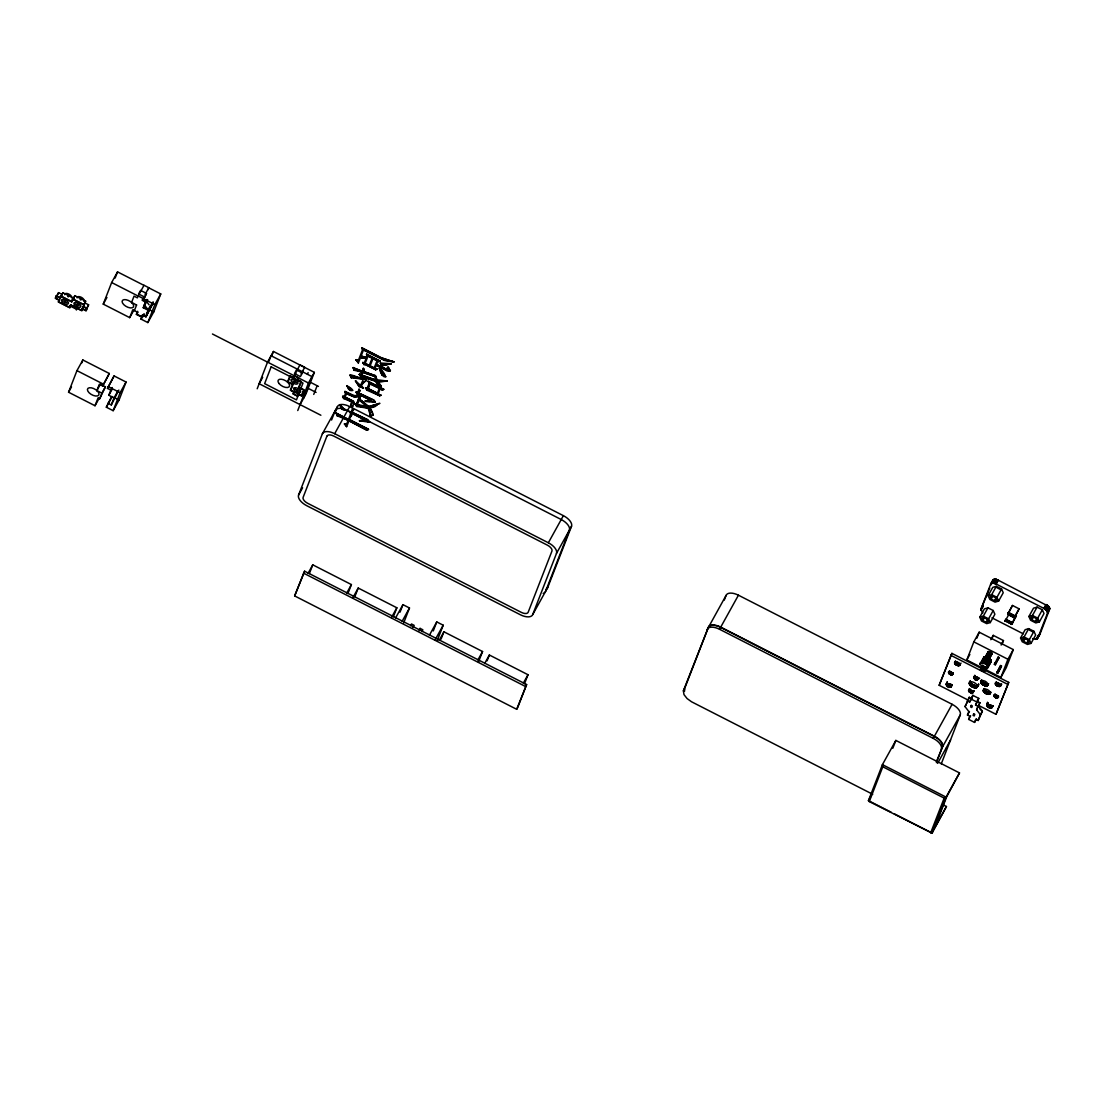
<?xml version="1.0" encoding="UTF-8"?>
<svg xmlns="http://www.w3.org/2000/svg" width="1105" height="1105" viewBox="0 0 1105 1105"><rect width="100%" height="100%" fill="white"/><g stroke="black" fill="none" stroke-linecap="round" stroke-linejoin="round"><path stroke-width="1.5" d="M946.529 748.513L946.529 747.684M946.06 684.106C958.353 681.329 945.245 694.396 947.178 681.896M968.712 691.15C968.035 688.539 972.386 690.114 972.925 691.592C971.226 698.802 968.519 683.346 969.375 691.937M969.223 683.235C970.867 679.824 976.682 683.194 977.538 686.025C976.337 690.805 965.936 684.727 970.383 680.777M978.478 685.141C975.715 687.158 970.908 684.327 970.301 681.191M986.876 704.576C1000.066 704.672 984.845 713.443 987.428 702.227M990.757 654.519L991.959 653.525L986.213 664.202C993.077 677.185 969.265 657.613 986.213 664.202M990.992 584.959L993.229 579.697L997.304 579.711L1048.479 606.3L1049.653 609.256L1039.86 634.45L1038.203 635.444M1005.288 620.941L1005.868 620.347L1005.647 621.328L1006.006 620.651L1011.904 623.275L1016.42 615.651L1011.766 624.311L1012.415 622.875L1005.854 619.463L1012.456 622.819L1011.931 624.159L1012.415 622.875L1005.826 619.546L1005.288 620.941L1011.821 624.284L1012.346 622.971L1005.826 619.546L1012.387 622.93L1011.876 624.228L1005.343 620.789L1005.854 619.463L1005.288 620.941L1005.799 619.629L1012.387 622.93M1012.484 605.457L1008.478 612.709L1015.108 615.982L1014.045 617.446L1007.94 614.173L1012.484 605.457L1019.086 608.814L1014.528 617.391L1019.086 608.814M684.34 690.017L684.492 688.912M992.014 653.925L986.351 664.312M376.916 405.176L369.719 407.883A25.65 12.818 29 0 1 372.703 413.339C371.515 420.287 369.084 411.378 368.186 408.242L356.694 406.474L354.954 403.988L356.749 403.85L359.318 397.22L360.216 398.394L359.318 397.22M369.885 415.618L369.954 411.723L368.338 407.98L359.249 406.184M351.956 402.994L350.865 401.447L344 398.656C339.677 395.245 347.053 396.764 342.661 396.46M353.918 403.187L353.117 401.322L345.092 397.165L346.514 393.629L354.498 396.805L361.252 396.156L353.669 395.452L345.009 391.419L345.52 393.449M936.432 762.63L942.399 747.091A11.506 5.746 29 0 0 934.264 736.469L720.584 627.378A11.506 5.76 29 0 0 708.264 627.557L683.387 690.818L683.995 694.631L687.089 698.553L691.55 701.786L872.729 794.288M993.423 579.559L990.674 584.103L980.853 609.408L982.828 612.957M978.229 702.131L977.4 700.183M990.633 662.24L991.157 660.445L988.975 658.069M1005.84 621.341L1006.006 620.651C1017.498 627.654 1007.967 619.352 1005.702 621.341L1006.006 620.651L1011.379 623.413L1006.061 620.72M388.408 367.178L390.3 370.893L387.841 366.888L386.363 369.111L376.556 364.498L386.225 369.374L387.399 368.711M991.254 661.508L987.746 667.807M1032.636 638.593L1035.73 639.339L1037.623 638.524L1047.512 613.123L1046.836 610.747L1044.087 608.51L995.964 583.937L993.022 583.095L990.909 583.73M1005.398 621.217L1005.771 619.739L1012.291 623.027L1011.821 624.284L1011.987 623.234L1005.799 620.112L1005.398 621.217L1005.771 619.836L1012.235 623.068L1011.766 624.311L1012.111 623.165L1005.771 619.836L1005.301 621.079L1005.771 619.739L1005.288 621.01L1005.785 620.029L1012.111 623.165L1011.614 624.353L1012.111 623.165L1005.771 619.96L1005.329 621.134L1005.799 620.112M708.333 627.529L726.096 595.374A11.506 5.76 29 0 1 738.43 595.208L952.109 704.299A11.506 5.746 29 0 1 960.245 714.921L941.267 763.873M1014.597 617.308L1007.995 613.952L1014.57 617.35L1014.998 616.134L1008.437 612.916L1014.224 616.549C1017.691 617.115 998.92 607.902 1015.053 616.065L1014.57 617.35L1007.94 614.173L1014.404 617.488L1014.929 616.203L1008.451 612.805L1014.998 616.134L1014.528 617.391L1007.94 614.104M1013.782 617.239L1014.072 616.576L1013.782 617.239L1014.072 616.576L1008.685 613.841L1014.155 616.562L1013.934 617.377L1014.459 616.48L1008.534 613.551L1008.188 614.463L1008.437 613.137L1014.735 616.341L1014.307 617.515L1007.981 614.297L1008.506 612.626M1047.512 613.123L1049.75 608.675M1014.362 617.502L1014.832 616.272L1014.307 617.515L1007.953 614.242L1014.266 617.515L1014.68 616.383L1008.451 613.234L1014.735 616.341L1014.266 617.515L1008.022 614.339L1014.362 617.502L1014.832 616.272L1008.423 613.026L1014.832 616.272L1014.459 617.46L1007.967 614.021L1014.57 617.35M1014.459 616.48L1014.1 617.474L1014.597 616.41L1008.506 613.482M1014.528 616.452L1014.155 617.502L1014.528 616.452L1014.21 617.502L1007.981 614.297M59.435 300.118L55.803 298.267L56.59 296.223L58.579 292.645L62.212 294.496L60.223 298.088L56.59 296.223M58.579 292.645L55.803 298.267M60.913 296.306L71.77 301.858L73.759 298.267L62.902 292.728L60.913 296.306L58.745 301.886L69.546 307.397L70.872 305.021M62.212 294.496L62.902 292.728M64.601 302.687L65.471 300.45M77.005 305.892L77.723 304.041M76.369 310.022L76.632 309.331L69.518 305.698M71.77 301.858L74.836 295.657L85.638 301.168L81.48 310.339L70.596 304.773L69.546 307.397M84.546 303.958L85.638 301.168M82.171 308.571L85.817 310.422L88.593 304.8L84.947 302.95L83.621 305.325M88.593 304.8L85.817 310.422M68.565 392.234L76.949 370.631L82.861 359.981L109.312 373.49L102.696 385.949L99.34 384.25L96.881 390.576L101.867 393.159L99.712 398.739L98.055 397.897L95.016 405.742L68.565 392.234L71.507 386.902M134.133 309.649L129.699 317.632L103.248 304.124L111.646 282.535L117.544 271.885L143.995 285.38M81.66 363.075L82.861 359.981M115.141 278.046L117.544 271.885M131.564 302.48L134.037 296.14L137.379 297.853L138.139 295.933L142.904 298.364L142.158 300.284L145.515 301.997L146.924 299.441M102.696 385.949L109.312 373.49M129.699 317.632L132.752 309.787L137.752 312.342L137.006 314.262L141.772 316.693L142.517 314.773L145.874 316.486L152.973 302.756M134.396 310.629L136.619 304.897M96.881 390.576L100.417 384.195L105.417 386.778L99.712 398.739M114.602 398.201L108.829 395.259L110.832 390.106L107.475 388.394L114.077 375.921L126.053 382.04L119.05 400.038L113.152 410.687L106.329 407.206L111.577 396.543M144.272 313.848L142.283 317.425L136.385 314.4L137.586 311.292M145.874 316.486L148.277 310.312L143.277 307.743L145.68 301.334L143.291 300.104L146.495 293.405L140.584 290.394L138.595 293.971L144.506 296.983M114.077 375.921L107.475 388.394M146.495 293.405L143.291 300.104M148.07 289.634L148.816 287.714L144.037 285.27L138.097 296.029L111.646 282.535M148.774 287.825L160.736 293.93L153.747 311.928L147.835 322.577L141.012 319.096L142.573 315.091L145.998 316.817L152.987 303.378M142.283 317.425L143.498 314.303M146.454 314.082L149.451 307.37M107.889 403.201L111.301 404.927L114.437 396.875M145.998 316.817L149.12 308.765M118.843 390.079L111.301 404.927M113.152 410.687L120.141 392.689L126.053 382.04M147.835 322.577L154.838 304.579L160.736 293.93M257.203 388.753L267.534 362.122L273.446 351.473L314.359 372.371L305.975 393.96L300.063 404.623M268.681 361.915L271.084 355.741L311.997 376.625L303.613 398.228M271.65 356.1L273.446 351.473M301.016 373.973L304.718 367.316L299.938 364.871L293.281 377.454L289.938 375.741L287.535 381.916L292.521 384.499L290.297 390.231L293.654 391.944L292.908 393.863L297.673 396.294M293.654 377.924L295.712 373.614M294.123 382.648L294.869 380.742M297.507 379.899L298.253 377.965M294.192 391.93L293.447 393.85L297.314 395.825L298.06 393.905M296.789 391.211L297.549 389.25M307.452 374.305L308.115 372.606M297.756 410.549L308.461 383.021L314.359 372.371M313.751 394.416L317.135 385.728M298.571 495.054L322.356 433.851L337.384 406.751A11.506 5.746 29 0 1 349.705 406.571L563.384 515.662A11.506 5.746 29 0 1 571.52 526.284L547.735 587.487L532.707 614.587A11.506 5.746 29 0 1 520.386 614.767L306.707 505.676A11.506 5.746 29 0 1 298.571 495.054L302.604 487.788M331.569 420.024L335.229 410.618A11.506 5.746 29 0 1 347.564 410.438L561.243 519.543A11.506 5.746 29 0 1 569.379 530.165L545.594 591.355A11.506 5.746 29 0 1 543.177 593.357M334.939 413.021L337.384 406.751M344.277 396.654L345.672 393.187L345.009 391.419M358.573 359.871L356.017 359.899L358.573 359.871L362.661 349.47L361.957 347.785L362.509 349.746M356.017 359.899L358.379 362.979L363.504 349.912L384.706 360.189L394.043 361.832L384.554 360.465L363.504 349.912M364.36 362.827L362.744 362.62L364.36 362.827L367.191 355.63L366.611 354.083L367.053 355.893M360.81 374.567L359.332 374.443L360.81 374.567L361.846 371.998L355.299 369.719L354.042 370.23L361.846 371.998M362.109 371.225L353.158 367.716L362.109 371.225L363.296 368.283L364.305 369.595L363.504 370.548M365.147 363.407L368.048 356.059L372.136 358.158L369.236 365.493L365.147 363.407L369.236 365.493M361.625 375.078L362.73 372.357L374.844 376.404L375.438 379.996L361.625 375.078L375.438 379.996M362.979 371.584L375.507 375.576L377.109 380.148L387.303 380.894L376.971 380.41L375.355 375.852L363.186 371.17M357.744 392.468L356.128 392.261L357.744 392.468L359.042 389.222L359.912 390.811L359.042 389.222M353.448 404.375L354.152 402.261L353.269 401.06L345.092 397.165M351.266 411.737L349.401 411.764L351.266 411.737L352.606 408.422C355.244 409.402 350.962 412.441 353.614 409.734M358.559 392.966L373.808 399.969L375.355 402.096L373.656 400.231L358.559 392.966L359.084 391.736M346.694 423.947L344.484 423.975L346.694 423.947L348.144 420.328L338.544 415.439L337.039 415.715L348.144 420.328M348.434 419.486L336.182 413.146L348.434 419.486L350.547 414.154L351.556 415.466L350.768 416.405M352.053 412.317L367.703 419.61L369.512 422.221L367.551 419.872L352.053 412.317L352.813 410.383M370.092 365.921L372.979 358.586L377.067 360.672L374.181 368.006L370.092 365.921L374.181 368.006M344.484 423.975L346.639 426.696L348.987 420.77L367.012 430.066L368.504 429.306L349.415 419.651L368.504 429.306M349.277 419.914L350.755 416.115M354.954 403.988L356.597 404.112L359.18 397.482M367.067 406.778C341.376 385.548 384.664 415.618 357.412 404.61L359.678 398.919M367.191 388.187L365.575 387.979L367.191 388.187L369.18 383.159L368.352 381.391L369.18 383.159M375.023 368.448L376.86 369.042L375.023 368.448L376.335 365.202L389.595 371.004M376.556 364.498L377.924 361.1L380.161 361.004L366.611 354.083M367.979 388.767L370.037 383.587L367.979 388.767L377.427 393.256L368.117 388.504M294.648 595.927L304.579 571.202L526.629 684.548L517.762 707.366L516.684 709.299L294.648 595.927L304.593 571.174M377.288 393.518L379.346 388.338L371.363 384.264M378.131 393.946L380.949 395.397L378.131 393.946L380.189 388.767L382.441 389.927L383.725 389.236L368.352 381.391M309.359 573.592L312.77 564.835L351.404 584.573L347.909 593.578M354.802 596.797L358.213 588.04L396.847 607.778L393.352 616.783M400.038 612.156L402.952 604.656L409.485 607.999L403.67 622.999M410.756 625.775L411.461 623.966L414.182 625.361L412.704 627.516M419.071 630.762L420.093 628.386L422.828 629.781L422.124 631.577M433.271 630.927L436.765 621.922L443.202 625.209L437.373 640.209M441.075 639.091L443.92 631.798L482.554 651.522L478.479 662.033M487.098 660.831L489.363 655.003L527.997 674.727L524.502 683.746M532.707 614.587L556.492 553.398L571.52 526.284M516.684 709.299L526.615 684.561M724.272 600.098L726.096 595.374M946.446 806.512L932.095 833.115L869.276 801.567L882.798 766.773L882.425 764.632L895.851 740.419L959.499 772.92L946.75 796.622L934.637 827.811L946.446 806.512L943.408 804.965M892.812 748.251L895.851 740.419M968.339 700.197L939.167 685.293L951.888 653.359L1008.727 682.379L995.992 714.313L979.099 705.681M951.888 653.359L939.167 685.293M989.762 588.109L980.853 609.408M966.792 659.989L973.837 641.867L979.196 632.184L1013.299 649.588L1006.254 667.71L1000.895 677.393L966.792 659.989L969.859 654.45M976.848 638.22L979.196 632.184M936.446 761.635L942.399 747.091M976.544 718.816L974.555 722.408L968.643 719.383L969.859 716.261L967.469 715.045L968.823 711.565L965.038 706.606L969.251 697.269L971.64 698.484L969.651 702.076L967.276 700.846M967.013 703.029L969.251 697.269M992.041 638.441L993.229 635.347L1003.464 640.568L1001.876 644.643M969.651 702.076L972.856 695.363L978.768 698.388L975.563 705.087L977.953 706.302L976.599 709.783L980.397 714.742L978.16 720.501L975.77 719.286L974.555 722.408M971.64 698.484L972.856 695.363M975.563 705.087L978.768 698.388M994.376 664.34L994.942 662.903L995.84 663.359L995.287 664.809L994.376 664.34L998.16 657.088L999.072 657.558L995.287 664.809M976.599 709.783L979.942 702.725L977.552 701.509M998.16 657.088L997.594 658.525L998.506 658.994M1011.31 623.413L1011.393 624.297L1011.835 623.303L1005.812 620.195L1005.481 621.272L1005.868 620.347L1011.614 623.372L1011.227 624.173M930.645 832.908L944.167 798.114L946.073 797.119L959.499 772.92M996.821 672.779L1000.605 665.528L1001.503 665.997L1000.95 667.434L997.732 673.235L996.821 672.779L1000.605 665.528M978.588 706.206L982.386 711.164L978.16 720.501M997.732 673.235L1001.503 665.997M1000.895 677.393L1007.926 659.271L1013.299 649.588M995.992 714.313L1008.727 682.379M1005.854 619.463L1005.301 620.872L1009.321 613.607M1011.766 624.311L1012.291 623.027M1014.21 617.502L1014.68 616.383M73.759 298.267L74.836 295.657M350.699 404.886L352.619 406.309L350.699 404.886L351.694 403.477M352.619 406.309L353.6 404.112M1011.545 624.353L1012.056 623.192M363.338 388.09L361.197 385.852L363.338 388.09L359.028 386.557L355.451 380.949L360.41 385.617L363.49 379.084L351.266 377.827C347.025 370.658 360.396 380.313 363.987 377.813L366.598 380.231L365.23 380.88M363.048 371.432L364.305 369.595M103.248 304.124L106.936 297.466M145.073 294.483L148.816 287.714M136.385 314.4L137.697 312.024M143.277 307.743L147.711 299.759M141.012 319.096L143.332 314.939M95.016 405.742L99.436 397.745M101.867 393.159L105.417 386.778M148.277 310.312L151.233 304.994M143.512 307.149L148.719 309.801L153.139 301.817M146.551 314.331L147.877 311.942M110.832 390.106L112.24 387.551M108.829 395.259L112.365 388.863M106.329 407.206L112.24 396.557M114.036 397.911L117.724 391.253M262.686 377.33L259.15 383.725L320.878 415.245M301.748 373.228L303.226 370.562M361.211 356.128L366.501 357.412L361.957 358.117L361.211 356.128L366.349 357.688M358.379 362.979L356.169 359.636M361.957 358.117L361.363 355.865M346.749 385.963C358.448 391.032 348.034 393.339 347.26 385.617M351.266 377.827L350.064 374.913M352.371 377.247L363.49 379.084M339.732 404.872L345.188 410.079L342.053 409.347L339.732 404.872L345.05 410.342M346.514 393.629L354.346 397.068L361.252 396.156M344 398.656L342.812 396.198M368.048 356.059L372.136 358.158M345.092 398.491L351.998 401.93L350.934 404.333M362.744 362.62L364.001 364.609L365.202 364.249L375.617 369.65L376.86 369.042M355.451 380.949L360.41 385.617M364.001 364.609L365.202 364.249M363.296 368.283L364.167 369.857M352.578 390.535L352.467 389.83M362.73 372.357L374.844 376.404M359.332 374.443L360.7 376.57L359.484 374.181M361.777 376.404L375.921 381.059L376.708 382.827A3.204 1.602 29 0 0 379.084 385.079L381.142 385.866L378.946 385.355A3.204 1.602 29 0 1 376.556 383.09L375.769 381.322L360.7 376.57M372.979 358.586L377.067 360.672M349.926 375.175L359.346 377.896L363.987 377.813M322.356 433.851A11.506 5.746 29 0 1 334.677 433.685L349.705 406.571M356.128 392.261L357.44 394.54L358.863 394.043L371.28 400.383L365.244 401.018L371.28 400.383M357.44 394.54L358.863 394.043M377.924 361.1L378.766 361.874L380.161 361.004M376.335 365.202L387.316 371.073L390.452 370.631M352.606 408.422L353.462 410.01M350.547 414.154L351.404 415.742M349.401 411.764L350.962 413.823L352.398 413.311L364.056 419.265M344.857 391.681L353.517 395.714L360.893 395.783M365.051 364.512L375.617 369.65M350.465 416.972L351.556 415.466M350.962 413.823L352.398 413.311M357.412 404.61L367.205 406.502M380.369 363.407L391.336 363.586L381.985 365.755L380.369 363.407L391.184 363.849M356.694 406.474L357.688 406.088M348.987 420.77L366.874 430.328L368.352 429.569M346.639 426.696L344.622 423.712M366.915 390.189L368.283 389.83L379.678 395.742L366.915 390.189L365.575 387.979M379.333 368.241L380.079 368.186C390.562 379.664 381.999 379.83 379.333 368.241L385.811 376.805M381.985 365.755L391.336 363.586M365.244 401.018L369.678 401.447M381.004 386.128L377.62 381.474L381.142 385.866M381.999 375.078L379.485 367.965M369.512 422.221L359.443 420.729L364.028 420.121M359.802 421.102L364.54 421.281M368.448 406.681C383.366 402.206 384.209 402.275 368.448 406.681L359.539 399.292L368.6 406.419M393.891 362.109L381.087 357.578L361.957 347.785M379.346 388.338L369.885 383.849M373.034 415.356L372.565 413.602A25.65 12.818 29 0 0 369.567 408.146L369.719 407.883M380.189 388.767L382.302 390.189L383.725 389.236M359.443 420.729L365.52 420.01M370.299 415.839L373.172 415.093M308.074 573.302L312.77 564.835M346.721 593.04L351.404 584.573M352.73 597.929L358.213 588.04M391.377 617.654L396.847 607.778M395.59 617.93L402.952 604.656M402.137 621.272L409.485 607.999M420.093 628.386L420.232 629.201M429.417 635.195L436.765 621.922M435.025 639.961L443.202 625.209M439.224 640.265L443.92 631.798M477.871 659.989L482.554 651.522M556.492 553.398A11.506 5.746 29 0 0 548.356 542.776L563.384 515.662M484.667 663.47L489.363 655.003M523.314 683.194L527.997 674.727M683.387 690.818L684.451 688.885M707.214 629.449A11.506 5.76 29 0 1 719.535 629.27L720.584 627.378M684.548 691.316L684.603 688.622L708.402 627.295A11.506 5.76 29 0 1 720.736 627.115L738.43 595.208M871.596 794.923L868.447 800.628L869.276 801.567M990.674 584.103L992.981 579.945M991.378 583.371L993.768 579.393M991.751 583.219L994.044 579.31M992.041 583.15L994.334 579.255M992.497 583.095L994.652 579.227M992.677 583.095L994.818 579.213M992.842 583.095L995.163 579.227M993.202 583.109L995.343 579.241M993.381 583.136L995.716 579.282M995.909 579.324L993.575 583.164L994.541 583.385L996.696 579.503M996.102 579.351L993.575 583.164L994.348 583.33L996.489 579.448M994.155 583.274L996.296 579.407M988.132 595.706L992.746 587.377L996.309 586.313L1001.558 588.993L1003.243 592.736L998.63 601.065L995.08 602.128L989.831 599.435L988.132 595.706L991.696 594.642L996.945 597.322L998.63 601.065M994.749 583.44L997.097 579.642M995.149 583.578L997.304 579.711M980.798 610.001L982.967 605.651M995.356 583.661L997.497 579.793M982.967 606.258L980.839 610.264L983.022 606.521M995.564 583.744L997.705 579.876M995.757 583.841L997.912 579.959M995.964 583.937L998.105 580.056M996.158 584.034L998.298 580.153M991.696 594.642L996.309 586.313M948.546 672.931C947.468 670.141 953.242 672.061 952.98 674.257C951.488 676.191 946.474 672.931 949.54 670.859M948.684 673.152L949.665 671.067M948.794 673.304C948.09 669.851 955.452 673.373 951.778 674.865M954.527 663.069C954.195 659.92 960.452 662.668 959.955 664.975C958.063 667.102 952.399 663.442 955.521 660.887M979.776 617.212L984.389 608.883L987.953 607.833L993.202 610.513L994.887 614.242L990.273 622.571L986.724 623.634L981.461 620.955L979.776 617.212L983.326 616.148L988.588 618.828L990.273 622.571M948.988 673.511L949.927 671.439M954.651 663.332C953.836 660.127 962.911 664.257 959.292 665.569M949.14 673.663L950.134 671.647M954.761 663.511L955.77 661.481M949.292 673.801L950.286 671.799M954.955 663.774L955.894 661.66M949.54 673.995L950.452 671.923M955.107 663.939L956.101 661.923M949.734 674.119L950.714 672.116M955.273 664.119L956.253 662.088M991.157 599.048L990.108 596.714L992.331 596.051L995.605 597.722L996.669 600.056L994.445 600.719L991.157 599.048L992.704 596.272M950.894 672.241L949.913 674.243L951.184 672.406M955.452 664.285L956.433 662.254M955.549 664.367L956.626 662.42L955.756 664.519M950.203 674.395L951.377 672.517M950.411 674.492L951.585 672.6M955.963 664.671L956.93 662.668M950.604 674.589L951.778 672.683M956.184 664.823L957.151 662.82M950.811 674.658L951.985 672.752M957.372 662.959L956.295 664.892L957.607 663.083M983.326 616.148L987.953 607.833M951.018 674.727L952.358 672.89M946.115 684.423L947.137 682.172M951.308 674.796L952.482 672.89M956.654 665.086L957.842 663.207M946.212 684.672L947.165 682.407M951.502 674.837L952.759 672.917M956.889 665.196L958.076 663.318M946.35 684.934L947.22 682.572M957.137 665.307L958.201 663.373M946.46 685.1L947.372 682.904M952.04 674.865L953.27 672.917M957.248 665.348L958.449 663.456M946.75 685.459L947.468 683.083M957.496 665.445L958.684 663.539M946.916 685.625L947.593 683.249M957.731 665.514L958.933 663.608M982.801 620.554L981.737 618.22L983.961 617.557L987.248 619.228L988.312 621.562L986.088 622.226L982.801 620.554L984.334 617.778M948.076 683.774L947.096 685.791L947.897 683.608M957.966 665.569L959.154 663.649M958.201 665.611L959.389 663.691M947.386 686.039L948.256 683.94L951.916 685.169M958.422 665.638L959.706 663.718M994.445 600.719L995.978 597.943M947.607 686.191L948.463 684.092M958.739 665.652L959.914 663.704M947.717 686.26L948.67 684.257M958.933 665.638L960.286 663.663M996.945 597.322L1001.558 588.993M947.828 686.329L948.891 684.396M948.049 686.467L949.015 684.465M959.582 665.445L961.005 663.097M948.173 686.537L949.361 684.658M948.408 686.661L949.596 684.782M948.656 686.771L949.72 684.824M948.767 686.813L949.969 684.934M949.015 686.909L950.203 685.017M949.25 686.992L950.452 685.086M949.499 687.048L950.687 685.141M949.844 687.117L950.922 685.183M949.955 687.13L951.143 685.211M986.088 622.226L987.621 619.449M950.176 687.158L951.46 685.224M950.48 687.158L951.75 685.197M950.853 687.103L951.999 685.141M988.588 618.828L993.202 610.513M951.004 687.061L952.151 685.086M941.35 748.983A11.506 5.746 29 0 0 933.228 738.361L934.264 736.469M960.245 714.921L942.551 746.842A11.506 5.746 29 0 0 934.416 736.22L952.109 704.299M990.826 639.698L993.229 635.347M969.278 683.581L970.301 681.302M980.204 663.746L983.837 657.199L986.282 656.909M969.347 683.829L970.342 681.647M980.232 664.285L984.196 656.978M969.444 684.078L970.466 682.02M980.273 664.395L984.527 656.867M969.651 684.465L970.577 682.268M984.776 656.826L981.199 663.304L985.052 656.798M969.734 684.589L970.729 682.531M973.657 677.462C984.5 675.003 972.414 686.219 974.734 675.279M969.817 684.727L970.894 682.793M973.74 677.738L974.748 675.597M981.972 662.599L988.243 651.632L991.931 653.456M970.024 684.99L970.991 682.918M973.878 678.014L974.817 675.79M982.262 662.613L988.561 651.549M970.135 685.114L971.212 683.18M974.03 678.235L974.872 675.942M982.58 662.641L988.782 651.536M970.245 685.252L971.323 683.318L970.494 685.501M974.154 678.387L974.997 676.149M982.732 662.655L989.099 651.549M974.361 678.594L975.163 676.371M983.063 662.724L989.265 651.577M970.632 685.639L971.709 683.691M974.513 678.732L975.287 676.522M983.229 662.751L989.528 651.632M970.77 685.763L971.848 683.815M974.665 678.871L975.577 676.799M983.395 662.807L989.707 651.688M968.519 690.528L969.596 688.539M970.922 685.887L971.986 683.94M974.845 679.009L975.66 676.868M983.74 662.903L986.143 658.539M986.585 657.53C988.423 657.613 990.025 661.08 986.917 660.182C980.757 657.447 990.356 656.121 989.983 651.784M968.588 690.86L969.596 688.664M971.212 686.122L972.138 684.064M975.024 679.133L975.922 677.061M980.287 669.796L982.828 665.058M983.906 662.959L986.323 658.608M986.945 657.668L990.163 651.867M971.378 686.233L972.455 684.299M975.218 679.244L976.102 677.185M980.646 669.202L982.718 665.5M984.072 663.028L986.668 658.732M987.041 657.724L990.439 651.991M968.85 691.357L969.831 689.285M971.53 686.357L972.607 684.409M975.314 679.299L976.571 677.476L978.491 677.931M981.019 669.105L982.884 665.997M984.417 663.166L986.834 658.801M987.469 657.958L990.522 652.047M968.961 691.509L969.983 689.492M971.696 686.467L972.773 684.52M975.605 679.451L976.779 677.572M981.226 669.091L982.925 666.053M984.596 663.235L987.014 658.884M987.635 658.069L990.688 652.143M969.154 691.716L970.093 689.644M971.875 686.564L972.939 684.63M975.812 679.547L976.986 677.655M981.558 669.105L983.326 666.218M984.762 663.318L987.179 658.953M987.801 658.179L990.867 652.254M969.306 691.868L970.37 689.934M972.041 686.675L973.118 684.741M976.005 679.63L977.179 677.724M981.806 669.147L983.505 666.26M984.928 663.401L987.511 659.133M988.022 658.359L991.019 652.378M972.207 686.771L973.464 684.934M976.212 679.699L977.386 677.793M981.986 669.188L983.782 666.343M985.273 663.58L987.677 659.229M988.16 658.497L991.24 652.558M969.72 692.2L970.452 690.003M972.566 686.965L973.643 685.031M976.406 679.755L977.663 677.89M981.447 670.721L983.961 666.398M985.425 663.677L991.378 652.682M969.9 692.324L970.618 690.128M972.745 687.061L973.823 685.114M976.613 679.81L977.87 677.904M981.641 670.79L984.141 666.481M985.591 663.774L991.558 652.875M970.881 690.321C967.248 694.81 975.328 687.628 971.765 693.056M972.925 687.144L974.002 685.197M976.889 679.851L978.146 677.931M981.82 670.873L984.417 666.605M985.757 663.87L991.724 653.069M973.104 687.227L974.182 685.28M977.165 679.879L978.408 677.931M982.884 669.547L984.583 666.702M986.061 664.091L991.848 653.262M970.37 692.6L971.544 690.722M973.284 687.296L974.361 685.362M977.414 679.865L978.712 677.89M983.146 669.699L984.679 666.743M970.577 692.697L971.751 690.805M973.477 687.365L974.734 685.501M983.395 669.865L984.845 666.854M970.881 692.835L971.958 690.887M973.837 687.49L974.914 685.556M983.547 669.989L985.08 667.019M986.627 664.547L989.707 658.621M971.074 692.904L972.151 690.957M974.016 687.545L975.093 685.611M983.768 670.169L985.232 667.144M986.765 664.658L989.983 658.856M971.185 692.932L972.455 691.053M974.196 687.6L975.273 685.666M983.892 670.307L985.439 667.337M986.889 664.782L990.108 658.967L987.124 665.017M971.571 693.028L972.649 691.095M974.375 687.642L975.618 685.749M984.072 670.5L985.577 667.461M974.721 687.724L975.798 685.791M984.223 670.694L985.729 667.655M987.235 665.141L990.453 659.34L987.428 665.39M971.944 693.07L973.187 691.136M974.9 687.752L976.143 685.832M984.362 670.956L985.867 667.848M972.289 693.07L973.436 691.122M975.232 687.793L976.309 685.86M984.458 671.26L986.475 667.627M987.525 665.514L990.743 659.713M965.038 706.606L966.35 704.216M972.441 693.042L973.781 691.026M975.397 687.807L976.627 685.874M984.32 671.799L986.848 667.268M987.69 665.763L990.909 659.947M972.814 692.904L974.14 690.736M975.701 687.807L976.779 685.874M987.829 666.011L990.978 660.072M975.853 687.807L977.069 685.86M986.972 668.194L991.102 660.32M976.143 687.78L977.483 685.791M987.096 668.166L991.268 660.79M976.53 687.697L978.616 684.092M987.304 668.097L991.295 661.011M976.765 687.614L978.629 684.216M977.138 687.379L978.629 684.769M980.674 681.923C981.71 678.663 988.657 681.978 987.939 685.238C985.135 687.421 978.367 683.125 981.751 679.686M1001.047 644.933L1003.464 640.568M980.729 682.241C981.489 677.724 984.79 685.943 988.436 683.774M980.853 682.572L981.834 680.404M980.964 682.793L981.986 680.749M981.116 683.028L982.11 680.97M981.185 683.152L982.262 681.205M981.364 683.373L982.345 681.329M981.572 683.608L982.538 681.564M981.682 683.719L982.746 681.785M981.917 683.954L982.87 681.909M982.041 684.064L983.105 682.13M982.165 684.175L983.229 682.241M982.428 684.382L983.367 682.338M982.566 684.492L983.643 682.559M982.718 684.589L983.782 682.655M983.008 684.782L983.933 682.752M983.16 684.879L984.237 682.945L983.312 684.962M983.478 685.059L984.707 683.208M983.795 685.211L984.859 683.277M995.84 663.359L999.072 657.558M967.469 715.045L969.458 711.468M983.947 685.293L985.025 683.36M984.113 685.362L985.342 683.498M984.431 685.501L985.508 683.553M984.596 685.556L985.674 683.622M984.762 685.611L985.992 683.719M985.08 685.708L986.157 683.76M985.232 685.749L986.461 683.843M985.55 685.804L986.627 683.871M983.174 690.666C983.547 686.923 990.798 690.224 990.481 693.429C988.174 696.136 980.936 691.799 984.196 688.526M985.701 685.832L986.931 683.912M983.243 690.887L984.279 688.843L986.986 691.55L990.674 692.283L989.486 694.258M985.992 685.874L987.069 683.94M983.409 691.233L984.389 689.009M986.143 685.887L987.359 683.954M983.547 691.468L984.555 689.41M986.42 685.887L987.621 683.954M983.63 691.578L984.707 689.644M986.682 685.874L987.994 683.898M983.809 691.813L984.79 689.769M987.041 685.818L988.229 683.843M968.643 719.383L970.632 715.805M984.016 692.048L984.983 689.99M987.262 685.749L988.616 683.677M984.127 692.158L985.19 690.224M984.348 692.393L985.315 690.335M984.472 692.504L985.55 690.57M984.61 692.614L985.674 690.666M984.873 692.821L985.812 690.777M985.011 692.932L986.088 690.984M977.953 706.302L979.942 702.725M985.163 693.028L986.226 691.095M985.453 693.222L986.378 691.191M985.605 693.318L986.682 691.385M985.757 693.401L986.834 691.468M985.909 693.498L987.152 691.633M986.226 693.65L987.304 691.716M1028.893 616.507L1033.507 608.178L1037.07 607.128L1042.319 609.808L1044.004 613.537L1039.391 621.866L1035.827 622.93L1030.578 620.25L1028.893 616.507L1032.443 615.457L1037.692 618.137L1039.391 621.866M986.392 693.733L987.469 691.785M986.558 693.802L987.621 691.868M986.71 693.871L987.953 691.992M987.041 693.995L988.119 692.048M987.207 694.037L988.436 692.158M987.525 694.133L988.588 692.2M987.677 694.175L988.754 692.241M987.842 694.216L989.058 692.31M988.146 694.272L989.362 692.352M988.436 694.313L989.514 692.365M988.588 694.313L989.804 692.393M1032.443 615.457L1037.07 607.128M988.865 694.327L990.066 692.379M989.127 694.313L990.439 692.338M1020.537 638.027L1025.15 629.698L1028.7 628.635L1033.948 631.314L1035.647 635.057L1031.034 643.386L1027.47 644.436L1022.222 641.756L1020.537 638.027L1024.086 636.963L1029.335 639.643L1031.034 643.386M995.315 683.967C994.528 680.804 1000.937 683.221 1000.743 685.653C999.169 688.084 993.119 684.327 996.323 681.868M989.693 694.189L990.867 692.213M995.453 684.23L996.434 682.116M995.577 684.396C994.97 680.86 1002.843 685.114 999.293 686.454M995.702 684.575L996.71 682.559M995.854 684.755L996.862 682.724M1031.918 619.85L1030.855 617.515L1033.078 616.852L1036.366 618.524L1037.415 620.872L1035.192 621.535L1031.918 619.85L1033.451 617.073M996.019 684.92L997.014 682.904M996.213 685.086L997.193 683.07M996.406 685.252L997.373 683.235M996.613 685.404L997.58 683.401M980.397 714.742L982.386 711.164M996.821 685.556L997.787 683.553M996.945 685.625L998.008 683.691M997.166 685.763L998.133 683.76M1024.086 636.963L1028.7 628.635M986.82 704.99L987.898 702.904M997.29 685.832L998.478 683.954M986.889 705.308L987.911 703.139M998.602 684.023L997.525 685.956L998.837 684.133M987 705.57L987.939 703.291M987.152 705.819L987.994 703.457M997.884 686.108L999.086 684.23M987.276 705.998L988.174 703.802M998.133 686.205L999.321 684.313M987.428 706.178L988.284 703.982M998.367 686.288L999.569 684.382M987.58 706.344L988.423 704.147M998.616 686.343L999.804 684.437M1023.562 641.37L1022.498 639.022L1024.722 638.372L1028.009 640.044L1029.059 642.378L1026.835 643.041L1023.562 641.37L1025.095 638.593M987.76 706.523L988.574 704.327M998.837 686.398L1000.025 684.478M987.939 706.689L988.74 704.493M993.934 696.012L995.011 694.064C991.793 696.15 997.359 699.645 998.464 697.283C998.658 695.363 992.746 693.332 994.044 696.219M999.072 686.44L1000.26 684.506M1035.192 621.535L1036.739 618.759M988.146 706.841L988.92 704.659M988.353 706.993L989.113 704.824M994.196 696.44L995.177 694.354L998.409 696.15M999.5 686.454L1000.771 684.506M988.464 707.076L989.32 704.99M994.32 696.592L995.329 694.575M999.79 686.44L1001.116 684.451M1037.692 618.137L1042.319 609.808M988.699 707.214L989.541 705.128M994.528 696.799L995.605 694.838M1000.122 686.357L1001.475 684.285M988.809 707.283L989.997 705.404L992.842 705.929M994.68 696.937L995.674 694.935M1000.453 686.177L1001.669 684.092M989.044 707.407L990.232 705.529M994.832 697.075L995.826 695.073M1043.894 608.399L1046.048 604.532M990.356 705.584L989.279 707.518L990.605 705.694M995.011 697.214L995.992 695.211M1044.087 608.51L1046.242 604.628M995.191 697.338L996.171 695.335M1044.294 608.62L1046.435 604.739M989.652 707.67L990.84 705.777M996.351 695.459L995.481 697.504L996.751 695.68M1044.474 608.731L1046.628 604.849M989.887 707.753L991.088 705.86M1044.667 608.841L1046.822 604.974M990.135 707.835L991.323 705.929M995.771 697.656L996.945 695.777M1044.86 608.966L1047.001 605.084M990.37 707.891L991.558 705.971M995.978 697.752L997.152 695.86M1045.04 609.09L1047.181 605.209M990.605 707.932L991.779 706.012M996.171 697.835L997.345 695.929M1045.399 609.338L1047.36 605.333M990.826 707.96L992 706.026M996.379 697.904L997.553 695.998M1026.835 643.041L1028.382 640.265M1045.565 609.477L1047.706 605.595M991.033 707.973L992.318 706.026M996.572 697.959L997.843 696.081M1045.731 609.615L1047.871 605.733M991.337 707.96L992.594 705.998M996.876 698.029L998.036 696.109M1029.335 639.643L1033.948 631.314M1045.883 609.753L1048.037 605.871M991.599 707.918L992.912 705.902M997.055 698.056L998.312 696.136M1046.048 609.891L1048.189 606.01M991.917 707.808L993.05 705.833M997.332 698.084L998.575 696.136M1046.186 610.029L1048.341 606.148M1046.338 610.167L1048.479 606.3L1046.601 610.457M1046.725 610.609L1048.866 606.728M1046.836 610.747L1048.99 606.88M1047.043 611.037L1049.087 607.018M1047.139 611.189L1049.28 607.308M1047.36 611.618L1049.363 607.46M1047.43 611.756L1049.515 607.736M1047.526 612.032L1049.626 608.026M1047.595 612.419L1049.695 608.289M1036.048 639.325L1037.485 636.742M1036.366 639.284L1038.507 635.403M1036.504 639.243L1038.921 635.292M1036.78 639.173L1039.266 635.126M1039.86 634.45L1036.904 639.118M937.606 763.362L950.576 739.991M361.059 386.128L364.125 381.598M362.62 383.559L366.598 380.231M358.932 391.999L360.05 390.535M378.518 403.532L374.775 406.723L369.567 408.146M359.526 399.181L360.216 398.394M983.837 657.199L983.74 659.188M375.465 369.926L376.722 369.305M988.243 651.632L988.409 653.317M379.54 396.004L381.101 395.12M387.303 380.894L380.396 381.708M387.164 381.156L377.468 381.736M345.188 410.079L342.205 409.085L339.884 404.61M352.716 390.272L349.47 389.443L346.887 385.686M362.109 357.854L366.335 357.868M363.476 387.827L359.166 386.294L355.603 380.686M365.575 401.46L375.203 402.358M372.454 401.723L375.355 402.096M367.261 421.599L369.664 421.958M393.698 361.736L380.935 357.84L361.818 348.047M385.755 376.612L382.15 374.816M976.433 677.006L979.638 678.567M1008.603 613.703L1014.307 616.535L1014.045 617.446L1014.307 616.535L1008.575 613.634M380.01 361.266L366.473 354.346M383.587 389.499L368.2 381.653M996.945 587.722L1000.218 589.393M1029.335 630.043L1032.623 631.715M991.959 617.833L1023.285 633.828M973.837 641.867L1007.926 659.271M1000.039 666.964L1000.95 667.434M997.373 671.343L998.285 671.799M950.825 655.306L1007.649 684.313M970.867 698.954L976.779 701.965M358.724 394.305L371.142 400.645M309.676 381.916L318.447 386.405M294.027 375.52L298.806 377.965L298.06 379.885L301.416 381.598L299.179 387.344L304.179 389.913L301.776 396.087L298.419 394.375M142.863 298.474L154.838 304.579M212.45 334L308.461 383.021M307.604 388.062L316.113 392.413M292.894 380.811L296.389 382.592M149.645 309.842L153.747 311.928M352.246 413.574L365.368 420.273M294.773 388.974L298.999 391.129M720.736 627.115L934.416 736.22M719.535 629.27L933.228 738.361M72.847 299.248L83.649 304.759M334.677 433.685L548.356 542.776M82.958 306.527L86.604 308.392M75.472 303.93L79.09 305.767M63.054 300.753L66.77 302.646M882.798 766.773L944.167 798.114M76.949 370.631L103.4 384.139M108.18 386.584L120.141 392.689M114.961 397.938L119.05 400.038M891.169 812.23L868.447 800.628L882.425 764.632L946.073 797.119L932.095 833.115L894.207 813.777M303.502 573.122L525.552 686.509M131.633 302.314L136.55 305.063M80.085 299.524L80.941 300.035M67.654 296.347L68.524 296.858M352.315 390.093L347.108 385.88M100.417 384.195L100.61 384.347A6.395 3.191 29 0 1 101.605 385.424M363.835 378.09L366.459 380.493M979.638 708.402L980.66 710.004M349.539 411.502L351.114 413.546M149.161 304.939L146.316 301.223L144.327 304.8L148.125 309.759M355.106 403.726L356.846 406.212M380.507 363.144L382.137 365.493M362.896 362.357L364.153 364.332M365.714 387.717L367.067 389.927M356.28 391.999L357.592 394.278M353.296 367.454L354.194 369.968M353.158 367.716L354.042 370.23M336.334 412.869L337.191 415.452M336.182 413.146L337.039 415.715M64.725 294.704A3.84 1.92 29 0 1 68.441 293.902A3.84 1.92 29 0 1 71.604 297.659M77.143 297.88A3.84 1.92 29 0 1 81.314 297.3A3.84 1.92 29 0 1 83.731 301.237M547.735 587.487A11.506 5.746 29 0 1 546.16 589.145M1005.868 620.347L1005.578 621.314L1005.84 620.278M1005.964 620.582L1005.702 621.341L1005.937 620.513M1014.155 616.562L1013.879 617.336L1014.224 616.549M56.231 295.753L55.25 298.267L58.883 300.132L58.206 301.9L69.905 307.881L70.955 305.242L81.839 310.809L82.53 309.041L86.176 310.906L87.157 308.378L83.51 306.513L84.201 304.745L72.502 298.778L71.411 301.389L60.554 295.836L59.863 297.604L56.231 295.753M271.153 366.846L264.634 383.642L296.458 399.899L302.977 383.104L271.153 366.846M290.297 376.211L288.074 381.902L293.074 384.485L290.836 390.217L301.416 395.618L303.626 389.913L298.626 387.344L300.864 381.612L290.297 376.211M326.9 436.171L303.115 497.374A6.395 3.191 29 0 0 307.632 503.272L521.311 612.363A6.395 3.191 29 0 0 528.162 612.267L551.948 551.077A6.395 3.191 29 0 0 547.431 545.179L333.751 436.074A6.395 3.191 29 0 0 326.9 436.171M971.226 705.391L970.618 706.951L971.765 707.532L972.359 705.971L971.226 705.391M973.671 713.83L973.063 715.377L974.196 715.957L974.803 714.41L973.671 713.83M1014.376 616.507L1013.989 617.419L1014.307 616.535M296.485 369.982L294.496 373.573L300.408 376.584L302.397 373.007L296.485 369.982M291.402 379.485L291.112 379.899A3.84 1.92 29 0 0 295.325 384.001A3.84 1.92 29 0 0 297.245 381.377A3.84 1.92 29 0 0 291.402 379.485M294.068 388.062L293.778 388.463A3.84 1.92 29 0 0 297.991 392.565A3.84 1.92 29 0 0 299.911 389.941A3.84 1.92 29 0 0 294.068 388.062M78.952 303.613L78.096 303.102A3.84 1.92 29 0 0 74.007 304.082A3.84 1.92 29 0 0 79.56 307.397A3.84 1.92 29 0 0 78.952 303.613M66.535 300.436L65.678 299.925A3.84 1.92 29 0 0 61.59 300.905A3.84 1.92 29 0 0 67.143 304.22A3.84 1.92 29 0 0 66.535 300.436M131.757 302.632L130.501 301.624A6.395 3.191 29 0 0 122.103 301.444A6.395 3.191 29 0 0 130.21 307.894A6.395 3.191 29 0 0 131.757 302.632M97.074 390.728L95.817 389.734A6.395 3.191 29 0 0 87.419 389.54A6.395 3.191 29 0 0 95.527 396.004A6.395 3.191 29 0 0 97.074 390.728M278.957 383.449A6.395 3.191 29 0 0 288.985 386.957A6.395 3.191 29 0 0 283.46 379.719A6.395 3.191 29 0 0 278.957 383.449"/></g></svg>
